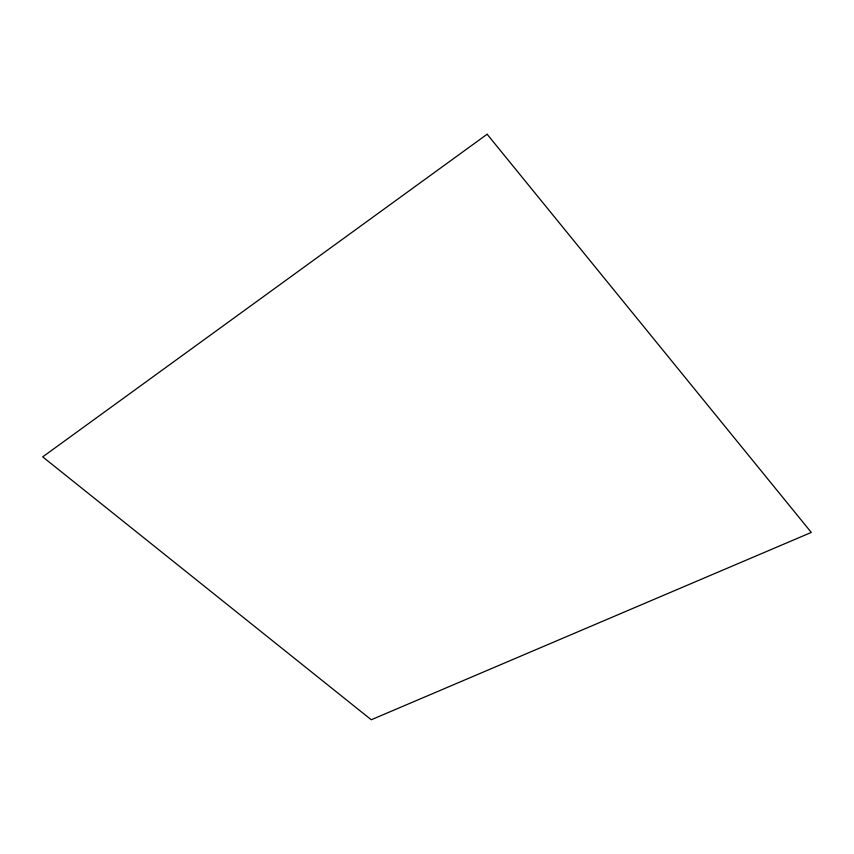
<?xml version="1.0" encoding="UTF-8"?>
<svg xmlns="http://www.w3.org/2000/svg" width="854" height="854" viewBox="0 0 854 854"><rect width="100%" height="100%" fill="white"/><g stroke="black" fill="none" stroke-linecap="round" stroke-linejoin="round"><path stroke-width="1.28" d="M487.132 134.238L42.7 456.879L371.266 719.762L811.3 532.437L487.132 134.238"/></g></svg>
